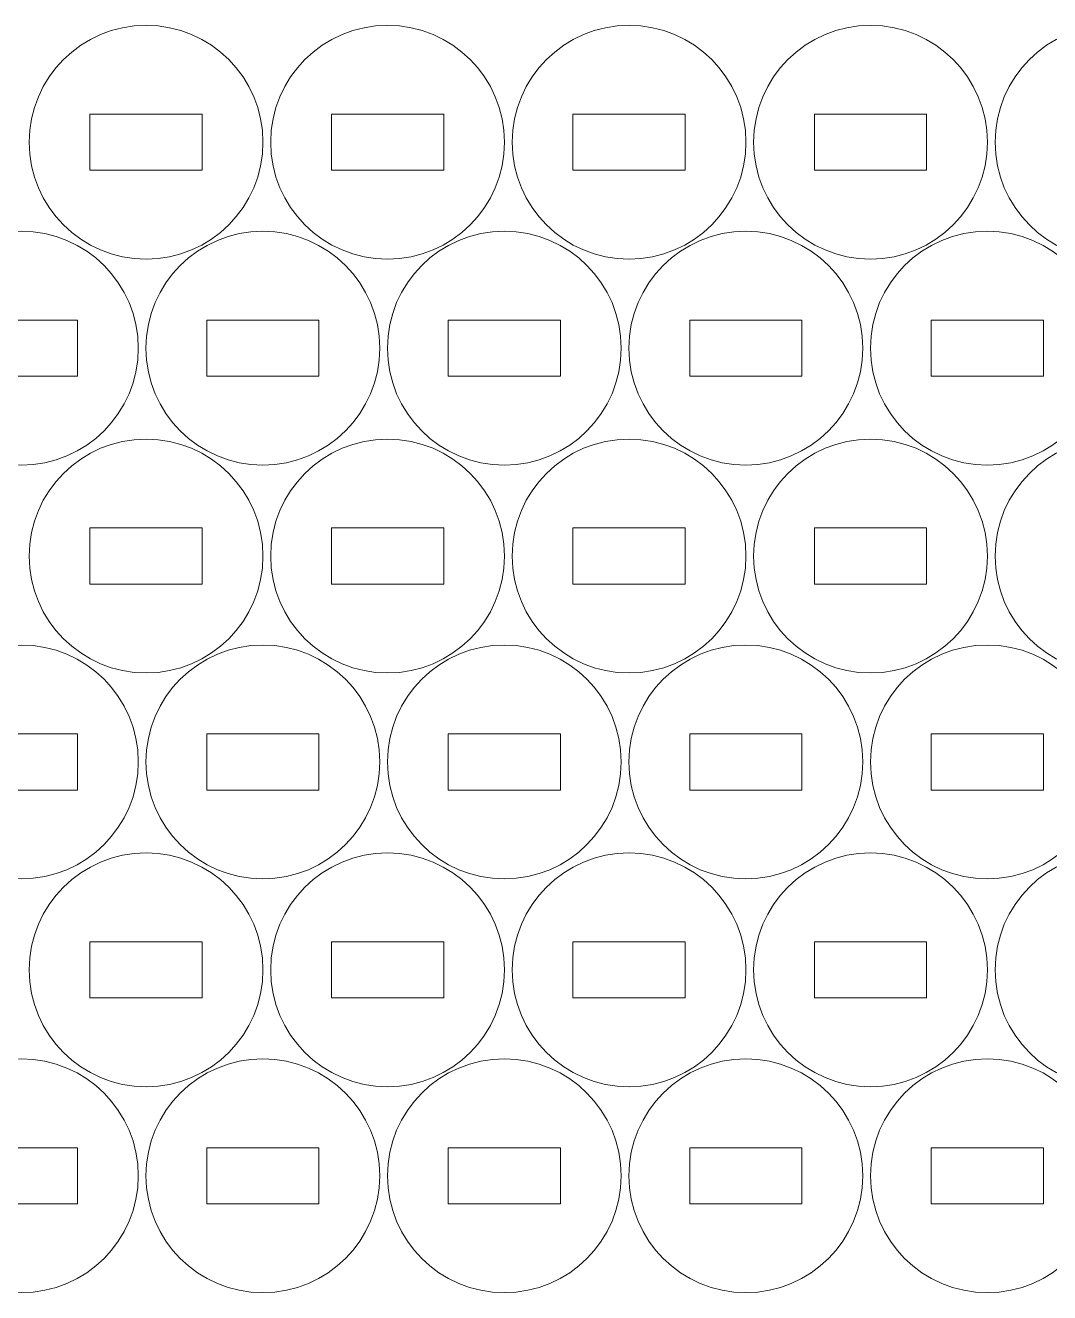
# Model space of a CAD drawing. Header units: millimetres. Extents: x -464 to 464, y -220 to 220.
# Drawn here: x 0.7 to 55.4, y -219.9 to -152.1 of the extents above; entities that cross this region are included whole.
import ezdxf

# ---------------------------------------------------------------- set-up
doc = ezdxf.new("R2010")
doc.units = ezdxf.units.MM
doc.header["$MEASUREMENT"] = 0
doc.layers.add('Camada 1', color=7, linetype='Continuous')

msp = doc.modelspace()

# ---------------------------------------------------------------- linework, layer by layer
at = {"layer": 'Camada 1', "lineweight": 20}
for points in [[(7.108, -152.1261), (10.5597, -152.1261), (13.358, -154.9244), (13.358, -158.3761), (13.358, -158.3761), (13.358, -161.8278), (10.5597, -164.6261), (7.108, -164.6261), (7.108, -164.6261), (3.6563, -164.6261), (0.858, -161.8278), (0.858, -158.3761), (0.858, -158.3761), (0.858, -154.9244), (3.6563, -152.1261), (7.108, -152.1261)], [(20.0197, -152.1261), (23.4714, -152.1261), (26.2697, -154.9244), (26.2697, -158.3761), (26.2697, -158.3761), (26.2697, -161.8278), (23.4714, -164.6261), (20.0197, -164.6261), (20.0197, -164.6261), (16.568, -164.6261), (13.7697, -161.8278), (13.7697, -158.3761), (13.7697, -158.3761), (13.7697, -154.9244), (16.568, -152.1261), (20.0197, -152.1261)], [(32.9314, -152.1261), (36.3831, -152.1261), (39.1814, -154.9244), (39.1814, -158.3761), (39.1814, -158.3761), (39.1814, -161.8278), (36.3831, -164.6261), (32.9314, -164.6261), (32.9314, -164.6261), (29.4797, -164.6261), (26.6814, -161.8278), (26.6814, -158.3761), (26.6814, -158.3761), (26.6814, -154.9244), (29.4797, -152.1261), (32.9314, -152.1261)], [(45.8431, -152.1261), (49.2948, -152.1261), (52.0931, -154.9244), (52.0931, -158.3761), (52.0931, -158.3761), (52.0931, -161.8278), (49.2948, -164.6261), (45.8431, -164.6261), (45.8431, -164.6261), (42.3914, -164.6261), (39.5931, -161.8278), (39.5931, -158.3761), (39.5931, -158.3761), (39.5931, -154.9244), (42.3914, -152.1261), (45.8431, -152.1261)], [(58.7548, -152.1261), (62.2065, -152.1261), (65.0048, -154.9244), (65.0048, -158.3761), (65.0048, -158.3761), (65.0048, -161.8278), (62.2065, -164.6261), (58.7548, -164.6261), (58.7548, -164.6261), (55.3031, -164.6261), (52.5048, -161.8278), (52.5048, -158.3761), (52.5048, -158.3761), (52.5048, -154.9244), (55.3031, -152.1261), (58.7548, -152.1261)], [(4.108, -156.8761), (4.108, -156.8761), (10.108, -156.8761), (10.108, -156.8761), (10.108, -156.8761), (10.108, -156.8761), (10.108, -159.8761), (10.108, -159.8761), (10.108, -159.8761), (10.108, -159.8761), (4.108, -159.8761), (4.108, -159.8761), (4.108, -159.8761), (4.108, -159.8761), (4.108, -156.8761), (4.108, -156.8761)], [(17.0197, -156.8761), (17.0197, -156.8761), (23.0197, -156.8761), (23.0197, -156.8761), (23.0197, -156.8761), (23.0197, -156.8761), (23.0197, -159.8761), (23.0197, -159.8761), (23.0197, -159.8761), (23.0197, -159.8761), (17.0197, -159.8761), (17.0197, -159.8761), (17.0197, -159.8761), (17.0197, -159.8761), (17.0197, -156.8761), (17.0197, -156.8761)], [(29.9314, -156.8761), (29.9314, -156.8761), (35.9314, -156.8761), (35.9314, -156.8761), (35.9314, -156.8761), (35.9314, -156.8761), (35.9314, -159.8761), (35.9314, -159.8761), (35.9314, -159.8761), (35.9314, -159.8761), (29.9314, -159.8761), (29.9314, -159.8761), (29.9314, -159.8761), (29.9314, -159.8761), (29.9314, -156.8761), (29.9314, -156.8761)], [(42.8431, -156.8761), (42.8431, -156.8761), (48.8431, -156.8761), (48.8431, -156.8761), (48.8431, -156.8761), (48.8431, -156.8761), (48.8431, -159.8761), (48.8431, -159.8761), (48.8431, -159.8761), (48.8431, -159.8761), (42.8431, -159.8761), (42.8431, -159.8761), (42.8431, -159.8761), (42.8431, -159.8761), (42.8431, -156.8761), (42.8431, -156.8761)], [(0.4404, -163.1328), (3.8921, -163.1328), (6.6904, -165.9311), (6.6904, -169.3828), (6.6904, -169.3828), (6.6904, -172.8345), (3.8921, -175.6328), (0.4404, -175.6328), (0.4404, -175.6328), (-3.0113, -175.6328), (-5.8096, -172.8345), (-5.8096, -169.3828), (-5.8096, -169.3828), (-5.8096, -165.9311), (-3.0113, -163.1328), (0.4404, -163.1328)], [(13.3521, -163.1328), (16.8038, -163.1328), (19.6021, -165.9311), (19.6021, -169.3828), (19.6021, -169.3828), (19.6021, -172.8345), (16.8038, -175.6328), (13.3521, -175.6328), (13.3521, -175.6328), (9.9004, -175.6328), (7.1021, -172.8345), (7.1021, -169.3828), (7.1021, -169.3828), (7.1021, -165.9311), (9.9004, -163.1328), (13.3521, -163.1328)], [(26.2638, -163.1328), (29.7155, -163.1328), (32.5138, -165.9311), (32.5138, -169.3828), (32.5138, -169.3828), (32.5138, -172.8345), (29.7155, -175.6328), (26.2638, -175.6328), (26.2638, -175.6328), (22.8121, -175.6328), (20.0138, -172.8345), (20.0138, -169.3828), (20.0138, -169.3828), (20.0138, -165.9311), (22.8121, -163.1328), (26.2638, -163.1328)], [(39.1755, -163.1328), (42.6272, -163.1328), (45.4255, -165.9311), (45.4255, -169.3828), (45.4255, -169.3828), (45.4255, -172.8345), (42.6272, -175.6328), (39.1755, -175.6328), (39.1755, -175.6328), (35.7238, -175.6328), (32.9255, -172.8345), (32.9255, -169.3828), (32.9255, -169.3828), (32.9255, -165.9311), (35.7238, -163.1328), (39.1755, -163.1328)], [(52.0872, -163.1328), (55.5389, -163.1328), (58.3372, -165.9311), (58.3372, -169.3828), (58.3372, -169.3828), (58.3372, -172.8345), (55.5389, -175.6328), (52.0872, -175.6328), (52.0872, -175.6328), (48.6355, -175.6328), (45.8372, -172.8345), (45.8372, -169.3828), (45.8372, -169.3828), (45.8372, -165.9311), (48.6355, -163.1328), (52.0872, -163.1328)], [(-2.5596, -167.8828), (-2.5596, -167.8828), (3.4404, -167.8828), (3.4404, -167.8828), (3.4404, -167.8828), (3.4404, -167.8828), (3.4404, -170.8828), (3.4404, -170.8828), (3.4404, -170.8828), (3.4404, -170.8828), (-2.5596, -170.8828), (-2.5596, -170.8828), (-2.5596, -170.8828), (-2.5596, -170.8828), (-2.5596, -167.8828), (-2.5596, -167.8828)], [(10.3521, -167.8828), (10.3521, -167.8828), (16.3521, -167.8828), (16.3521, -167.8828), (16.3521, -167.8828), (16.3521, -167.8828), (16.3521, -170.8828), (16.3521, -170.8828), (16.3521, -170.8828), (16.3521, -170.8828), (10.3521, -170.8828), (10.3521, -170.8828), (10.3521, -170.8828), (10.3521, -170.8828), (10.3521, -167.8828), (10.3521, -167.8828)], [(23.2638, -167.8828), (23.2638, -167.8828), (29.2638, -167.8828), (29.2638, -167.8828), (29.2638, -167.8828), (29.2638, -167.8828), (29.2638, -170.8828), (29.2638, -170.8828), (29.2638, -170.8828), (29.2638, -170.8828), (23.2638, -170.8828), (23.2638, -170.8828), (23.2638, -170.8828), (23.2638, -170.8828), (23.2638, -167.8828), (23.2638, -167.8828)], [(36.1755, -167.8828), (36.1755, -167.8828), (42.1755, -167.8828), (42.1755, -167.8828), (42.1755, -167.8828), (42.1755, -167.8828), (42.1755, -170.8828), (42.1755, -170.8828), (42.1755, -170.8828), (42.1755, -170.8828), (36.1755, -170.8828), (36.1755, -170.8828), (36.1755, -170.8828), (36.1755, -170.8828), (36.1755, -167.8828), (36.1755, -167.8828)], [(49.0872, -167.8828), (49.0872, -167.8828), (55.0872, -167.8828), (55.0872, -167.8828), (55.0872, -167.8828), (55.0872, -167.8828), (55.0872, -170.8828), (55.0872, -170.8828), (55.0872, -170.8828), (55.0872, -170.8828), (49.0872, -170.8828), (49.0872, -170.8828), (49.0872, -170.8828), (49.0872, -170.8828), (49.0872, -167.8828), (49.0872, -167.8828)], [(7.108, -174.2453), (10.5597, -174.2453), (13.358, -177.0436), (13.358, -180.4953), (13.358, -180.4953), (13.358, -183.947), (10.5597, -186.7453), (7.108, -186.7453), (7.108, -186.7453), (3.6563, -186.7453), (0.858, -183.947), (0.858, -180.4953), (0.858, -180.4953), (0.858, -177.0436), (3.6563, -174.2453), (7.108, -174.2453)], [(20.0197, -174.2453), (23.4714, -174.2453), (26.2697, -177.0436), (26.2697, -180.4953), (26.2697, -180.4953), (26.2697, -183.947), (23.4714, -186.7453), (20.0197, -186.7453), (20.0197, -186.7453), (16.568, -186.7453), (13.7697, -183.947), (13.7697, -180.4953), (13.7697, -180.4953), (13.7697, -177.0436), (16.568, -174.2453), (20.0197, -174.2453)], [(32.9314, -174.2453), (36.3831, -174.2453), (39.1814, -177.0436), (39.1814, -180.4953), (39.1814, -180.4953), (39.1814, -183.947), (36.3831, -186.7453), (32.9314, -186.7453), (32.9314, -186.7453), (29.4797, -186.7453), (26.6814, -183.947), (26.6814, -180.4953), (26.6814, -180.4953), (26.6814, -177.0436), (29.4797, -174.2453), (32.9314, -174.2453)], [(45.8431, -174.2453), (49.2948, -174.2453), (52.0931, -177.0436), (52.0931, -180.4953), (52.0931, -180.4953), (52.0931, -183.947), (49.2948, -186.7453), (45.8431, -186.7453), (45.8431, -186.7453), (42.3914, -186.7453), (39.5931, -183.947), (39.5931, -180.4953), (39.5931, -180.4953), (39.5931, -177.0436), (42.3914, -174.2453), (45.8431, -174.2453)], [(58.7548, -174.2453), (62.2065, -174.2453), (65.0048, -177.0436), (65.0048, -180.4953), (65.0048, -180.4953), (65.0048, -183.947), (62.2065, -186.7453), (58.7548, -186.7453), (58.7548, -186.7453), (55.3031, -186.7453), (52.5048, -183.947), (52.5048, -180.4953), (52.5048, -180.4953), (52.5048, -177.0436), (55.3031, -174.2453), (58.7548, -174.2453)], [(4.108, -178.9953), (4.108, -178.9953), (10.108, -178.9953), (10.108, -178.9953), (10.108, -178.9953), (10.108, -178.9953), (10.108, -181.9953), (10.108, -181.9953), (10.108, -181.9953), (10.108, -181.9953), (4.108, -181.9953), (4.108, -181.9953), (4.108, -181.9953), (4.108, -181.9953), (4.108, -178.9953), (4.108, -178.9953)], [(17.0197, -178.9953), (17.0197, -178.9953), (23.0197, -178.9953), (23.0197, -178.9953), (23.0197, -178.9953), (23.0197, -178.9953), (23.0197, -181.9953), (23.0197, -181.9953), (23.0197, -181.9953), (23.0197, -181.9953), (17.0197, -181.9953), (17.0197, -181.9953), (17.0197, -181.9953), (17.0197, -181.9953), (17.0197, -178.9953), (17.0197, -178.9953)], [(29.9314, -178.9953), (29.9314, -178.9953), (35.9314, -178.9953), (35.9314, -178.9953), (35.9314, -178.9953), (35.9314, -178.9953), (35.9314, -181.9953), (35.9314, -181.9953), (35.9314, -181.9953), (35.9314, -181.9953), (29.9314, -181.9953), (29.9314, -181.9953), (29.9314, -181.9953), (29.9314, -181.9953), (29.9314, -178.9953), (29.9314, -178.9953)], [(42.8431, -178.9953), (42.8431, -178.9953), (48.8431, -178.9953), (48.8431, -178.9953), (48.8431, -178.9953), (48.8431, -178.9953), (48.8431, -181.9953), (48.8431, -181.9953), (48.8431, -181.9953), (48.8431, -181.9953), (42.8431, -181.9953), (42.8431, -181.9953), (42.8431, -181.9953), (42.8431, -181.9953), (42.8431, -178.9953), (42.8431, -178.9953)], [(0.4404, -185.252), (3.8921, -185.252), (6.6904, -188.0503), (6.6904, -191.502), (6.6904, -191.502), (6.6904, -194.9537), (3.8921, -197.752), (0.4404, -197.752), (0.4404, -197.752), (-3.0113, -197.752), (-5.8096, -194.9537), (-5.8096, -191.502), (-5.8096, -191.502), (-5.8096, -188.0503), (-3.0113, -185.252), (0.4404, -185.252)], [(13.3521, -185.252), (16.8038, -185.252), (19.6021, -188.0503), (19.6021, -191.502), (19.6021, -191.502), (19.6021, -194.9537), (16.8038, -197.752), (13.3521, -197.752), (13.3521, -197.752), (9.9004, -197.752), (7.1021, -194.9537), (7.1021, -191.502), (7.1021, -191.502), (7.1021, -188.0503), (9.9004, -185.252), (13.3521, -185.252)], [(26.2638, -185.252), (29.7155, -185.252), (32.5138, -188.0503), (32.5138, -191.502), (32.5138, -191.502), (32.5138, -194.9537), (29.7155, -197.752), (26.2638, -197.752), (26.2638, -197.752), (22.8121, -197.752), (20.0138, -194.9537), (20.0138, -191.502), (20.0138, -191.502), (20.0138, -188.0503), (22.8121, -185.252), (26.2638, -185.252)], [(39.1755, -185.252), (42.6272, -185.252), (45.4255, -188.0503), (45.4255, -191.502), (45.4255, -191.502), (45.4255, -194.9537), (42.6272, -197.752), (39.1755, -197.752), (39.1755, -197.752), (35.7238, -197.752), (32.9255, -194.9537), (32.9255, -191.502), (32.9255, -191.502), (32.9255, -188.0503), (35.7238, -185.252), (39.1755, -185.252)], [(52.0872, -185.252), (55.5389, -185.252), (58.3372, -188.0503), (58.3372, -191.502), (58.3372, -191.502), (58.3372, -194.9537), (55.5389, -197.752), (52.0872, -197.752), (52.0872, -197.752), (48.6355, -197.752), (45.8372, -194.9537), (45.8372, -191.502), (45.8372, -191.502), (45.8372, -188.0503), (48.6355, -185.252), (52.0872, -185.252)], [(-2.5596, -190.002), (-2.5596, -190.002), (3.4404, -190.002), (3.4404, -190.002), (3.4404, -190.002), (3.4404, -190.002), (3.4404, -193.002), (3.4404, -193.002), (3.4404, -193.002), (3.4404, -193.002), (-2.5596, -193.002), (-2.5596, -193.002), (-2.5596, -193.002), (-2.5596, -193.002), (-2.5596, -190.002), (-2.5596, -190.002)], [(10.3521, -190.002), (10.3521, -190.002), (16.3521, -190.002), (16.3521, -190.002), (16.3521, -190.002), (16.3521, -190.002), (16.3521, -193.002), (16.3521, -193.002), (16.3521, -193.002), (16.3521, -193.002), (10.3521, -193.002), (10.3521, -193.002), (10.3521, -193.002), (10.3521, -193.002), (10.3521, -190.002), (10.3521, -190.002)], [(23.2638, -190.002), (23.2638, -190.002), (29.2638, -190.002), (29.2638, -190.002), (29.2638, -190.002), (29.2638, -190.002), (29.2638, -193.002), (29.2638, -193.002), (29.2638, -193.002), (29.2638, -193.002), (23.2638, -193.002), (23.2638, -193.002), (23.2638, -193.002), (23.2638, -193.002), (23.2638, -190.002), (23.2638, -190.002)], [(36.1755, -190.002), (36.1755, -190.002), (42.1755, -190.002), (42.1755, -190.002), (42.1755, -190.002), (42.1755, -190.002), (42.1755, -193.002), (42.1755, -193.002), (42.1755, -193.002), (42.1755, -193.002), (36.1755, -193.002), (36.1755, -193.002), (36.1755, -193.002), (36.1755, -193.002), (36.1755, -190.002), (36.1755, -190.002)], [(49.0872, -190.002), (49.0872, -190.002), (55.0872, -190.002), (55.0872, -190.002), (55.0872, -190.002), (55.0872, -190.002), (55.0872, -193.002), (55.0872, -193.002), (55.0872, -193.002), (55.0872, -193.002), (49.0872, -193.002), (49.0872, -193.002), (49.0872, -193.002), (49.0872, -193.002), (49.0872, -190.002), (49.0872, -190.002)], [(7.108, -196.3645), (10.5597, -196.3645), (13.358, -199.1628), (13.358, -202.6145), (13.358, -202.6145), (13.358, -206.0662), (10.5597, -208.8645), (7.108, -208.8645), (7.108, -208.8645), (3.6563, -208.8645), (0.858, -206.0662), (0.858, -202.6145), (0.858, -202.6145), (0.858, -199.1628), (3.6563, -196.3645), (7.108, -196.3645)], [(20.0197, -196.3645), (23.4714, -196.3645), (26.2697, -199.1628), (26.2697, -202.6145), (26.2697, -202.6145), (26.2697, -206.0662), (23.4714, -208.8645), (20.0197, -208.8645), (20.0197, -208.8645), (16.568, -208.8645), (13.7697, -206.0662), (13.7697, -202.6145), (13.7697, -202.6145), (13.7697, -199.1628), (16.568, -196.3645), (20.0197, -196.3645)], [(32.9314, -196.3645), (36.3831, -196.3645), (39.1814, -199.1628), (39.1814, -202.6145), (39.1814, -202.6145), (39.1814, -206.0662), (36.3831, -208.8645), (32.9314, -208.8645), (32.9314, -208.8645), (29.4797, -208.8645), (26.6814, -206.0662), (26.6814, -202.6145), (26.6814, -202.6145), (26.6814, -199.1628), (29.4797, -196.3645), (32.9314, -196.3645)], [(45.8431, -196.3645), (49.2948, -196.3645), (52.0931, -199.1628), (52.0931, -202.6145), (52.0931, -202.6145), (52.0931, -206.0662), (49.2948, -208.8645), (45.8431, -208.8645), (45.8431, -208.8645), (42.3914, -208.8645), (39.5931, -206.0662), (39.5931, -202.6145), (39.5931, -202.6145), (39.5931, -199.1628), (42.3914, -196.3645), (45.8431, -196.3645)], [(58.7548, -196.3645), (62.2065, -196.3645), (65.0048, -199.1628), (65.0048, -202.6145), (65.0048, -202.6145), (65.0048, -206.0662), (62.2065, -208.8645), (58.7548, -208.8645), (58.7548, -208.8645), (55.3031, -208.8645), (52.5048, -206.0662), (52.5048, -202.6145), (52.5048, -202.6145), (52.5048, -199.1628), (55.3031, -196.3645), (58.7548, -196.3645)], [(4.108, -201.1145), (4.108, -201.1145), (10.108, -201.1145), (10.108, -201.1145), (10.108, -201.1145), (10.108, -201.1145), (10.108, -204.1145), (10.108, -204.1145), (10.108, -204.1145), (10.108, -204.1145), (4.108, -204.1145), (4.108, -204.1145), (4.108, -204.1145), (4.108, -204.1145), (4.108, -201.1145), (4.108, -201.1145)], [(17.0197, -201.1145), (17.0197, -201.1145), (23.0197, -201.1145), (23.0197, -201.1145), (23.0197, -201.1145), (23.0197, -201.1145), (23.0197, -204.1145), (23.0197, -204.1145), (23.0197, -204.1145), (23.0197, -204.1145), (17.0197, -204.1145), (17.0197, -204.1145), (17.0197, -204.1145), (17.0197, -204.1145), (17.0197, -201.1145), (17.0197, -201.1145)], [(29.9314, -201.1145), (29.9314, -201.1145), (35.9314, -201.1145), (35.9314, -201.1145), (35.9314, -201.1145), (35.9314, -201.1145), (35.9314, -204.1145), (35.9314, -204.1145), (35.9314, -204.1145), (35.9314, -204.1145), (29.9314, -204.1145), (29.9314, -204.1145), (29.9314, -204.1145), (29.9314, -204.1145), (29.9314, -201.1145), (29.9314, -201.1145)], [(42.8431, -201.1145), (42.8431, -201.1145), (48.8431, -201.1145), (48.8431, -201.1145), (48.8431, -201.1145), (48.8431, -201.1145), (48.8431, -204.1145), (48.8431, -204.1145), (48.8431, -204.1145), (48.8431, -204.1145), (42.8431, -204.1145), (42.8431, -204.1145), (42.8431, -204.1145), (42.8431, -204.1145), (42.8431, -201.1145), (42.8431, -201.1145)], [(0.4404, -207.3712), (3.8921, -207.3712), (6.6904, -210.1695), (6.6904, -213.6212), (6.6904, -213.6212), (6.6904, -217.0729), (3.8921, -219.8712), (0.4404, -219.8712), (0.4404, -219.8712), (-3.0113, -219.8712), (-5.8096, -217.0729), (-5.8096, -213.6212), (-5.8096, -213.6212), (-5.8096, -210.1695), (-3.0113, -207.3712), (0.4404, -207.3712)], [(13.3521, -207.3712), (16.8038, -207.3712), (19.6021, -210.1695), (19.6021, -213.6212), (19.6021, -213.6212), (19.6021, -217.0729), (16.8038, -219.8712), (13.3521, -219.8712), (13.3521, -219.8712), (9.9004, -219.8712), (7.1021, -217.0729), (7.1021, -213.6212), (7.1021, -213.6212), (7.1021, -210.1695), (9.9004, -207.3712), (13.3521, -207.3712)], [(26.2638, -207.3712), (29.7155, -207.3712), (32.5138, -210.1695), (32.5138, -213.6212), (32.5138, -213.6212), (32.5138, -217.0729), (29.7155, -219.8712), (26.2638, -219.8712), (26.2638, -219.8712), (22.8121, -219.8712), (20.0138, -217.0729), (20.0138, -213.6212), (20.0138, -213.6212), (20.0138, -210.1695), (22.8121, -207.3712), (26.2638, -207.3712)], [(39.1755, -207.3712), (42.6272, -207.3712), (45.4255, -210.1695), (45.4255, -213.6212), (45.4255, -213.6212), (45.4255, -217.0729), (42.6272, -219.8712), (39.1755, -219.8712), (39.1755, -219.8712), (35.7238, -219.8712), (32.9255, -217.0729), (32.9255, -213.6212), (32.9255, -213.6212), (32.9255, -210.1695), (35.7238, -207.3712), (39.1755, -207.3712)], [(52.0872, -207.3712), (55.5389, -207.3712), (58.3372, -210.1695), (58.3372, -213.6212), (58.3372, -213.6212), (58.3372, -217.0729), (55.5389, -219.8712), (52.0872, -219.8712), (52.0872, -219.8712), (48.6355, -219.8712), (45.8372, -217.0729), (45.8372, -213.6212), (45.8372, -213.6212), (45.8372, -210.1695), (48.6355, -207.3712), (52.0872, -207.3712)], [(-2.5596, -212.1212), (-2.5596, -212.1212), (3.4404, -212.1212), (3.4404, -212.1212), (3.4404, -212.1212), (3.4404, -212.1212), (3.4404, -215.1212), (3.4404, -215.1212), (3.4404, -215.1212), (3.4404, -215.1212), (-2.5596, -215.1212), (-2.5596, -215.1212), (-2.5596, -215.1212), (-2.5596, -215.1212), (-2.5596, -212.1212), (-2.5596, -212.1212)], [(10.3521, -212.1212), (10.3521, -212.1212), (16.3521, -212.1212), (16.3521, -212.1212), (16.3521, -212.1212), (16.3521, -212.1212), (16.3521, -215.1212), (16.3521, -215.1212), (16.3521, -215.1212), (16.3521, -215.1212), (10.3521, -215.1212), (10.3521, -215.1212), (10.3521, -215.1212), (10.3521, -215.1212), (10.3521, -212.1212), (10.3521, -212.1212)], [(23.2638, -212.1212), (23.2638, -212.1212), (29.2638, -212.1212), (29.2638, -212.1212), (29.2638, -212.1212), (29.2638, -212.1212), (29.2638, -215.1212), (29.2638, -215.1212), (29.2638, -215.1212), (29.2638, -215.1212), (23.2638, -215.1212), (23.2638, -215.1212), (23.2638, -215.1212), (23.2638, -215.1212), (23.2638, -212.1212), (23.2638, -212.1212)], [(36.1755, -212.1212), (36.1755, -212.1212), (42.1755, -212.1212), (42.1755, -212.1212), (42.1755, -212.1212), (42.1755, -212.1212), (42.1755, -215.1212), (42.1755, -215.1212), (42.1755, -215.1212), (42.1755, -215.1212), (36.1755, -215.1212), (36.1755, -215.1212), (36.1755, -215.1212), (36.1755, -215.1212), (36.1755, -212.1212), (36.1755, -212.1212)], [(49.0872, -212.1212), (49.0872, -212.1212), (55.0872, -212.1212), (55.0872, -212.1212), (55.0872, -212.1212), (55.0872, -212.1212), (55.0872, -215.1212), (55.0872, -215.1212), (55.0872, -215.1212), (55.0872, -215.1212), (49.0872, -215.1212), (49.0872, -215.1212), (49.0872, -215.1212), (49.0872, -215.1212), (49.0872, -212.1212), (49.0872, -212.1212)]]:
    msp.add_open_spline(points, degree=3, knots=[0, 0, 0, 0, 0.2, 0.2, 0.2, 0.2, 0.4, 0.4, 0.4, 0.4, 0.6, 0.6, 0.6, 0.6, 1, 1, 1, 1], dxfattribs=at)

doc.saveas('drawing.dxf')
